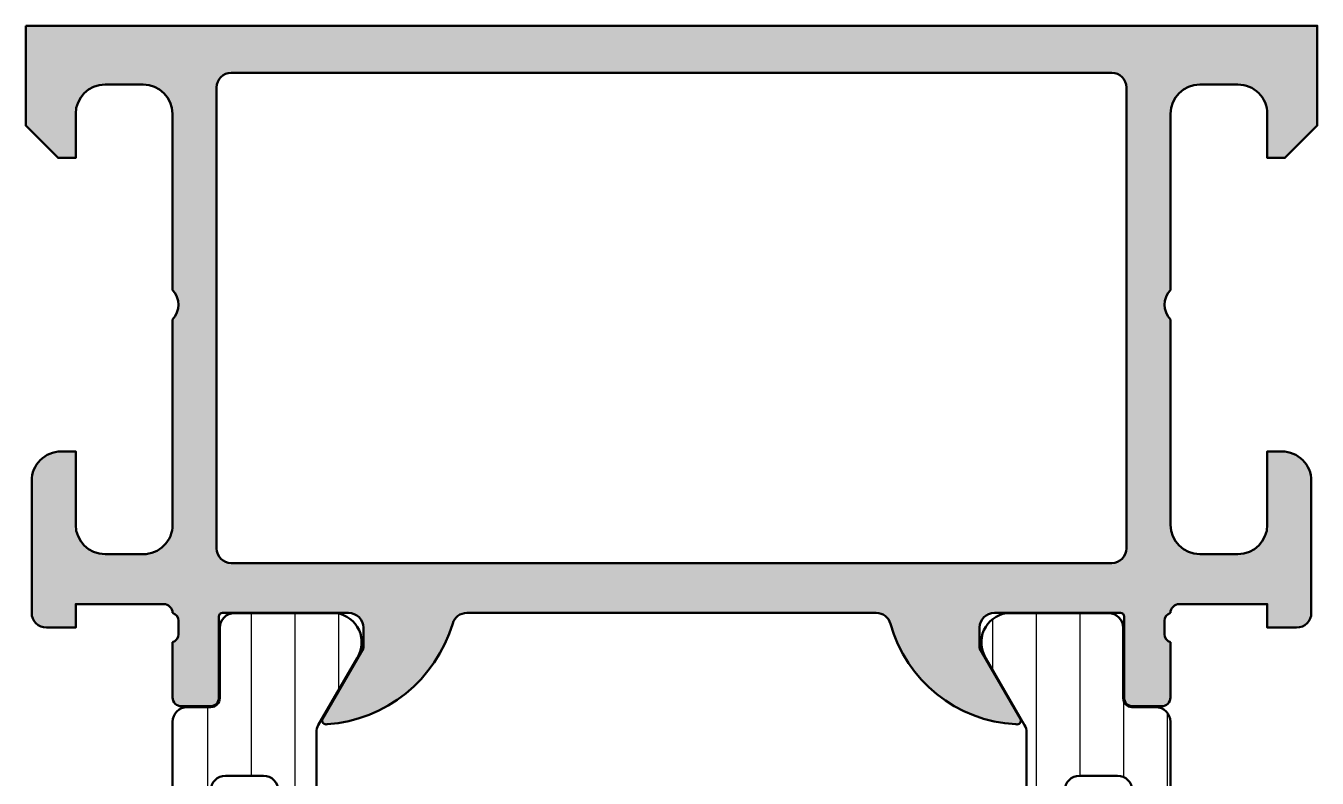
# Model space of a CAD drawing. Extents: x 0 to 110, y 0 to 75.
# Drawn here: x 25 to 69, y 49.37 to 75 of the extents above; entities that cross this region are included whole.
import ezdxf

# ---------------------------------------------------------------- set-up
doc = ezdxf.new("R2010")
doc.units = 0
for name, color, linetype, lineweight in [('0S-Alu contour', 7, 'Continuous', 50), ('0S-Alu hatch', 252, 'Continuous', 25), ('0S-Plastic contour', 254, 'Continuous', 50), ('0S-Plastic hatch', 253, 'Continuous', 25)]:
    doc.layers.add(name, color=color, linetype=linetype, lineweight=lineweight)
pattern_1 = [(90, (0, 0), (-1.4859, 0), [])]

# ---------------------------------------------------------------- blocks, each defined once
blk = doc.blocks.new('284035__117C6C11_9443_4DBB_AA6A_7C4357D388C0___A0FB88B8_0415_479C_BA87_247C1F668F51_')
at = {"layer": '0S-Plastic hatch'}
h = blk.add_hatch(dxfattribs=at)
h.set_pattern_fill('ANSI31', color=256, scale=0.4680000000000001, angle=45, style=0)
h.set_pattern_definition(pattern_1)
edge = h.paths.add_edge_path()
edge.add_line((59.09998869139983, 50.92833079431193), (59.10107500379304, 16.57406308424986))
edge.add_ellipse((58.601075004043, 16.57404727380665), major_axis=(-0.5000000000000082, 0), ratio=1, start_angle=150.0020786985414, end_angle=180.0018117430833, ccw=False)
edge.add_line((59.03409677568368, 16.3240629837299), (57.71570977789663, 14.0403583824748))
edge.add_arc((58.5569820085554, 13.4997539283803), 0.9999960709244803, 147.2750591980445, 261.8204672459865)
edge.add_line((58.41470721164117, 12.50993069970388), (61.89125145125752, 12.5100573472604))
edge.add_arc((61.89123323682728, 13.0100533243742), 0.4999959774455645, 270.0020872367506, 360.0100000351535)
edge.add_line((62.39122920665741, 13.01014059044109), (62.39081033800209, 15.41003094920246))
edge.add_ellipse((62.69081033343269, 15.41008330981691), major_axis=(-0.2999999999999934, 0), ratio=1, start_angle=-89.99797592308408, end_angle=0.010000140810802804, ccw=False)
edge.add_line((62.69079973539074, 15.71008330962971), (63.50113303193751, 15.71011193611219))
edge.add_arc((63.50111536862898, 16.21010925689817), 0.4999973210979755, 270.0020240769066, 360.0023822803078)
edge.add_line((64.00111268929477, 16.21013004610355), (64.0024332342847, 17.0512022912289))
edge.add_ellipse((64.20243323428468, 17.05120229122876), major_axis=(-0.1999999999999886, 0), ratio=1, start_angle=270, end_angle=360, ccw=False)
edge.add_line((64.20243323428468, 17.25120229122875), (68.30243323427305, 17.25120229122875))
edge.add_arc((68.30243323427305, 17.75120229122875), 0.5000000000000036, 270, 360)
edge.add_line((68.80243323427305, 17.75120229122902), (68.8024332342726, 18.58195151458732))
edge.add_arc((67.80243323427312, 18.58195151458678), 0.9999999999994599, 0, 74.99999999881378)
edge.add_line((68.06125227939552, 19.54787734086997), (67.30243323427317, 19.75120229122869))
edge.add_line((67.30243323427317, 19.75120229122869), (67.30243323427304, 18.75120229122875))
edge.add_line((67.30243323427304, 18.75120229122875), (65.00243323428373, 18.75120229122875))
edge.add_ellipse((65.00414248000591, 19.75532877543038), major_axis=(-1.004127938958013, 0), ratio=1, start_angle=0.2340877213032968, end_angle=89.90246998462408, ccw=False)
edge.add_line((64.00002292155801, 19.75122632025481), (64.00002292155801, 22.7511046743985))
edge.add_ellipse((65.00414226812572, 22.74707631855116), major_axis=(-1.004127427074068, 0), ratio=1, start_angle=270.09751797517504, end_angle=359.77014032150333, ccw=False)
edge.add_line((65.00243323428306, 23.75120229122875), (67.30243323427305, 23.75120229122876))
edge.add_line((67.30243323427305, 23.75120229122876), (67.30243323427305, 22.75120229122875))
edge.add_line((67.30243323427305, 22.75120229122875), (68.06125227935972, 22.95452724154782))
edge.add_arc((67.80243323427294, 23.92045306784118), 1.000000000000069, 284.9999999990653, 360)
edge.add_line((68.80243323427301, 23.92045306784115), (68.802433234273, 24.7512022912288))
edge.add_arc((68.30243323427305, 24.75120229122881), 0.4999999999999432, 0, 90)
edge.add_line((68.30243323427305, 25.25120229122875), (64.20243323428531, 25.25120229122875))
edge.add_ellipse((64.20416178718004, 25.45537538707201), major_axis=(-0.2041804127758777, 0), ratio=1, start_angle=1.1558689438328997, end_angle=89.514938934432, ccw=False)
edge.add_line((64.00002292155801, 25.4512565882326), (64.00000000023793, 51.2926084099033))
edge.add_arc((63.50000267914015, 51.29260796640053), 0.4999973210979837, 5.08192581852e-05, 90.0020240769245)
edge.add_line((63.49998501583146, 51.79260528718652), (62.68965028893017, 51.79257666063852))
edge.add_ellipse((62.68963969088822, 52.09257666045132), major_axis=(-0.299999999999995, 0), ratio=1, start_angle=-0.005849545076500817, end_angle=90.0020240769158, ccw=False)
edge.add_line((62.3896396924517, 52.09260728859734), (62.38988470929951, 54.49249767140516))
edge.add_arc((61.88988873445961, 54.49254871698273), 0.4999959774455841, 359.9941505605963, 450.0020872367506)
edge.add_line((61.88987052002936, 54.99254469409654), (58.41332648878386, 54.99241804653367))
edge.add_arc((58.55567298966565, 54.00260512706297), 0.9999960709244804, 98.18368334978575, 212.7290913977279)
edge.add_line((57.7144399234454, 53.46193973131242), (59.03299235290179, 51.17833064206307))
edge.add_ellipse((58.59998869164975, 50.92831498386866), major_axis=(-0.5000000000000516, 0), ratio=1, start_angle=180.0018117430833, end_angle=210.0020718972318, ccw=False)
edge = h.paths.add_edge_path()
edge.add_line((60.40054062026074, 40.10119240650737), (60.40054062026074, 48.9511935817058))
edge.add_ellipse((60.90053698091735, 48.9511935817058), major_axis=(-0.4999963606566098, 0), ratio=1, start_angle=270.00000001210594, end_angle=360, ccw=False)
edge.add_line((60.9005369808117, 49.45118994236241), (62.2005512993387, 49.45118994262383))
edge.add_ellipse((62.2005512993387, 48.9511899405362), major_axis=(-0.5000000020876314, 0), ratio=1, start_angle=180, end_angle=270, ccw=False)
edge.add_line((62.70055130142633, 48.95118994053619), (62.70055130142632, 40.10119604774752))
edge.add_ellipse((62.20055129926901, 40.10119604774752), major_axis=(-0.5000000021573073, 0), ratio=1, start_angle=89.99810091050438, end_angle=180, ccw=False)
edge.add_line((62.2005347265867, 39.60119604586487), (60.90053698091725, 39.60119604585162))
edge.add_ellipse((60.90053698091725, 40.10119240650811), major_axis=(-0.4999963606565033, 0), ratio=1, start_angle=0, end_angle=90.0000000000008, ccw=False)
edge = h.paths.add_edge_path()
edge.add_line((60.4005406202636, 29.40118994304763), (60.40054062026359, 38.10119604656851))
edge.add_ellipse((60.90054062026361, 38.1011960465633), major_axis=(-0.5000000000000142, 0), ratio=1, start_angle=270, end_angle=360, ccw=False)
edge.add_line((60.90054062026361, 38.60119604656332), (62.20055130141595, 38.60119604656333))
edge.add_ellipse((62.20055130141595, 38.10119604656332), major_axis=(-0.5000000000000071, 0), ratio=1, start_angle=180, end_angle=270.0000000000008, ccw=False)
edge.add_line((62.70055130141596, 38.10119604656332), (62.70055130141594, 29.40118994304764))
edge.add_ellipse((62.20055130141594, 29.40118994304764), major_axis=(-0.5, 0), ratio=1, start_angle=90, end_angle=180, ccw=False)
edge.add_line((62.20055130141594, 28.90118994304764), (60.90054062026359, 28.90118994304764))
edge.add_ellipse((60.90054062026359, 29.40118994304763), major_axis=(-0.4999999999999929, 0), ratio=1, start_angle=0, end_angle=90, ccw=False)
edge = h.paths.add_edge_path()
edge.add_line((60.4005406202636, 18.55121130535237), (60.40054062025035, 27.40119358240432))
edge.add_ellipse((60.90053698090692, 27.40119358240432), major_axis=(-0.4999963606565672, 0), ratio=1, start_angle=270, end_angle=360, ccw=False)
edge.add_line((60.90053698090692, 27.90118994306089), (62.20055129933341, 27.9011899433223))
edge.add_ellipse((62.20055129932831, 27.40118994123469), major_axis=(-0.5000000020876172, 0), ratio=1, start_angle=180, end_angle=269.9999999994154, ccw=False)
edge.add_line((62.70055130141592, 27.40118994123468), (62.70055130141594, 18.55118078777944))
edge.add_ellipse((62.200566560205, 18.55118078777425), major_axis=(-0.4999847412109375, 0), ratio=1, start_angle=90.0000000000008, end_angle=180, ccw=False)
edge.add_line((62.20056656020501, 18.05119604656331), (60.90055587905265, 18.05119604656332))
edge.add_ellipse((60.90055587905265, 18.55121130535237), major_axis=(-0.5000152587890554, 0), ratio=1, start_angle=0, end_angle=90, ccw=False)
at = {"layer": '0S-Alu contour', "color": 7}
for points in [[(60.9005369808117, 49.45118994236241), (62.2005512993387, 49.45118994262383)], [(60.40054062026074, 40.10119240650737), (60.40054062026074, 48.9511935817058)], [(62.70055130142633, 48.95118994053619), (62.70055130142632, 40.10119604774752)], [(62.2005347265867, 39.60119604586487), (60.90053698091725, 39.60119604585162)], [(60.90054062026361, 38.60119604656332), (62.20055130141595, 38.60119604656333)], [(60.4005406202636, 29.40118994304763), (60.40054062026359, 38.10119604656851)], [(62.70055130141596, 38.10119604656332), (62.70055130141594, 29.40118994304764)], [(62.20055130141594, 28.90118994304764), (60.90054062026359, 28.90118994304764)], [(60.90053698090692, 27.90118994306089), (62.20055129933341, 27.9011899433223)], [(60.4005406202636, 18.55121130535237), (60.40054062025035, 27.40119358240432)], [(62.70055130141592, 27.40118994123468), (62.70055130141594, 18.55118078777944)], [(62.20056656020501, 18.05119604656331), (60.90055587905265, 18.05119604656332)]]:
    blk.add_lwpolyline(points, dxfattribs=at)
at = {"layer": '0S-Alu contour', "color": 7, "extrusion": (0, 0, -1)}
for centre, radius, start, end in [((-60.90053698091735, 48.9511935817058), 0.4999963606566098, 0, 89.99999998789406), ((-62.2005512993387, 48.9511899405362), 0.5000000020876314, 90, 180), ((-60.90053698091725, 40.10119240650811), 0.4999963606565033, 269.9999999999992, 0), ((-62.20055129926901, 40.10119604774752), 0.5000000021573073, 180, 270.0018990894956), ((-60.90054062026361, 38.1011960465633), 0.5000000000000142, 0, 90), ((-62.20055130141595, 38.10119604656332), 0.5000000000000071, 89.9999999999992, 180), ((-60.90054062026359, 29.40118994304763), 0.4999999999999929, 270, 0), ((-62.20055130141594, 29.40118994304764), 0.5, 180, 270), ((-60.90053698090692, 27.40119358240432), 0.4999963606565672, 0, 90), ((-62.20055129932831, 27.40118994123469), 0.5000000020876172, 90.0000000005846, 180), ((-60.90055587905265, 18.55121130535237), 0.5000152587890554, 270, 0), ((-62.200566560205, 18.55118078777425), 0.4999847412109375, 180, 269.9999999999992)]:
    blk.add_arc(centre, radius, start, end, dxfattribs=at)
at = {"layer": '0S-Plastic contour', "color": 7}
for points in [[(61.88987052002936, 54.99254469409654), (58.41332648878386, 54.99241804653367)], [(62.3896396924517, 52.09260728859734), (62.38988470929951, 54.49249767140516)], [(57.7144399234454, 53.46193973131242), (59.03299235290179, 51.17833064206307)], [(63.49998501583146, 51.79260528718652), (62.68965028893017, 51.79257666063852)], [(64.00002292155801, 25.4512565882326), (64.00000000023793, 51.2926084099033)], [(59.09998869139983, 50.92833079431193), (59.10107500379304, 16.57406308424986)], [(68.30243323427305, 25.25120229122875), (64.20243323428531, 25.25120229122875)], [(68.80243323427301, 23.92045306784115), (68.802433234273, 24.7512022912288)], [(65.00243323428306, 23.75120229122875), (67.30243323427305, 23.75120229122876), (67.30243323427305, 22.75120229122875), (68.06125227935972, 22.95452724154782)], [(64.00002292155801, 19.75122632025481), (64.00002292155801, 22.7511046743985)], [(68.06125227939552, 19.54787734086997), (67.30243323427317, 19.75120229122869), (67.30243323427304, 18.75120229122875), (65.00243323428373, 18.75120229122875)], [(68.80243323427305, 17.75120229122902), (68.8024332342726, 18.58195151458732)], [(64.20243323428468, 17.25120229122875), (68.30243323427305, 17.25120229122875)], [(64.00111268929477, 16.21013004610355), (64.0024332342847, 17.0512022912289)], [(59.03409677568368, 16.3240629837299), (57.71570977789663, 14.0403583824748)], [(62.39122920665741, 13.01014059044109), (62.39081033800209, 15.41003094920246)], [(62.69079973539074, 15.71008330962971), (63.50113303193751, 15.71011193611219)], [(58.41470721164117, 12.50993069970388), (61.89125145125752, 12.5100573472604)]]:
    blk.add_lwpolyline(points, dxfattribs=at)
for centre, radius, start, end in [((58.55567298966565, 54.00260512706297), 0.9999960709244804, 98.18368334978575, 212.7290913977279), ((61.88988873445961, 54.49254871698273), 0.4999959774455841, 359.9941505605963, 90.00208723675065), ((63.50000267914015, 51.29260796640053), 0.4999973210979837, 5.08192581852e-05, 90.0020240769245), ((68.30243323427305, 24.75120229122881), 0.4999999999999432, 0, 90), ((67.80243323427294, 23.92045306784118), 1.000000000000069, 284.9999999990653, 0), ((67.80243323427312, 18.58195151458678), 0.9999999999994599, 0, 74.99999999881378), ((68.30243323427305, 17.75120229122875), 0.5000000000000036, 270, 0), ((63.50111536862898, 16.21010925689817), 0.4999973210979755, 270.0020240769066, 0.0023822803078263), ((58.5569820085554, 13.4997539283803), 0.9999960709244803, 147.2750591980445, 261.8204672459865), ((61.89123323682728, 13.0100533243742), 0.4999959774455645, 270.0020872367506, 0.0100000351534371)]:
    blk.add_arc(centre, radius, start, end, dxfattribs=at)
at = {"layer": '0S-Plastic contour', "color": 7, "extrusion": (0, 0, -1)}
for centre, radius, start, end in [((-62.68963969088822, 52.09257666045132), 0.299999999999995, 269.9979759230842, 0.0058495450764934), ((-58.59998869164975, 50.92831498386866), 0.5000000000000516, 149.9979281027682, 179.9981882569167), ((-64.20416178718004, 25.45537538707201), 0.2041804127758777, 270.485061065568, 358.8441310561671), ((-65.00414226812572, 22.74707631855116), 1.004127427074068, 0.2298596784966809, 89.90248202482499), ((-65.00414248000591, 19.75532877543038), 1.004127938958013, 270.0975300153759, 359.7659122786967), ((-64.20243323428468, 17.05120229122876), 0.1999999999999886, 0, 90), ((-58.601075004043, 16.57404727380665), 0.5000000000000082, 179.9981882569167, 209.9979213014586), ((-62.69081033343269, 15.41008330981691), 0.2999999999999934, 359.9899998591892, 89.99797592308416)]:
    blk.add_arc(centre, radius, start, end, dxfattribs=at)
blk = doc.blocks.new('284035__E70896DA_4946_416E_82B8_474FAC3FCF66___C6DDE172_EF5E_45A9_9E7D_2941F268BB0F_')
at = {"layer": '0S-Plastic hatch'}
h = blk.add_hatch(dxfattribs=at)
h.set_pattern_fill('ANSI31', color=256, scale=0.4680000000000001, angle=45, style=0)
h.set_pattern_definition(pattern_1)
edge = h.paths.add_edge_path()
edge.add_line((29.99875329626107, 51.29235625526818), (29.99986598574988, 16.20985754576579))
edge.add_arc((30.49986330659639, 16.20987340386518), 0.4999973210979844, 180.0018172140356, 270.0020240769151)
edge.add_line((30.49988096990499, 15.70987608307919), (31.31021569680274, 15.70990470962718))
edge.add_ellipse((31.3102262948483, 15.40990470981438), major_axis=(-0.2999999999999952, 0), ratio=1, start_angle=179.9941505606587, end_angle=270.0020240776059, ccw=False)
edge.add_line((31.61022629328487, 15.40987408222144), (31.60998127407068, 13.00991718266547))
edge.add_arc((32.10997725127692, 13.00993265328298), 0.4999959774455781, 180.0017728165192, 270.0020872367506)
edge.add_line((32.10999546570716, 12.50993667616917), (35.58653949695266, 12.51006332373204))
edge.add_arc((35.44419299607088, 13.49987624320274), 0.9999960709244822, 278.1836833497857, 392.729091397724)
edge.add_line((36.28542606229116, 14.04054163895324), (34.96687363283474, 16.32415072820264))
edge.add_ellipse((35.39987729408679, 16.57416638639703), major_axis=(-0.500000000000057, 0), ratio=1, start_angle=0.0018117430832944592, end_angle=30.002071897229484, ccw=False)
edge.add_line((34.8998772943367, 16.57415057595382), (34.8987909819435, 50.92841828601597))
edge.add_ellipse((35.39879098169356, 50.92843409645906), major_axis=(-0.5000000000000295, 0), ratio=1, start_angle=-29.997921301458405, end_angle=0.0018117430832944592, ccw=False)
edge.add_line((34.96576921005286, 51.17841838653583), (36.28415620783987, 53.46212298779086))
edge.add_arc((35.44288397718114, 54.00272744188542), 0.9999960709244801, 327.2750591980408, 441.8204672459872)
edge.add_line((35.58515877409535, 54.99255067056184), (32.10861453447902, 54.99242402300532))
edge.add_arc((32.10863274890926, 54.49242804589152), 0.4999959774455663, 90.00208723675065, 180.0100001036723)
edge.add_line((31.60863677907923, 54.49234077922679), (31.60905564773455, 52.09245042051017))
edge.add_ellipse((31.30905565230384, 52.0923980604488), major_axis=(-0.2999999999999998, 0), ratio=1, start_angle=90.00202407656298, end_angle=180.010000035117, ccw=False)
edge.add_line((31.30906625034394, 51.792398060636), (30.49873295379895, 51.79236943415352))
edge.add_arc((30.49875061710756, 51.29237211336755), 0.4999973210979595, 90.00202407691594, 180.0018172140356)
edge = h.paths.add_edge_path()
edge.add_line((31.29931468432059, 40.10129142903105), (31.29931468432059, 48.95130058249147))
edge.add_ellipse((31.79929942553152, 48.95130058249147), major_axis=(-0.4999847412109304, 0), ratio=1, start_angle=270, end_angle=360, ccw=False)
edge.add_line((31.79929942553152, 49.4512853237024), (33.09931010668388, 49.4512853237024))
edge.add_ellipse((33.09931010668388, 48.95127006491335), major_axis=(-0.5000152587890554, 0), ratio=1, start_angle=180, end_angle=270.0000000000008, ccw=False)
edge.add_line((33.59932536547294, 48.9512700649141), (33.59932536548618, 40.10128778786141))
edge.add_ellipse((33.09932900482961, 40.10128778786141), major_axis=(-0.4999963606565672, 0), ratio=1, start_angle=90.00000001210589, end_angle=180, ccw=False)
edge.add_line((33.09932900493525, 39.60129142720484), (31.79931468640821, 39.60129142694343))
edge.add_ellipse((31.79931468640821, 40.10129142903104), major_axis=(-0.5000000020876172, 0), ratio=1, start_angle=0, end_angle=90, ccw=False)
edge = h.paths.add_edge_path()
edge.add_line((31.29931468432058, 29.4012853237024), (31.29931468432059, 38.10129142721809))
edge.add_ellipse((31.79931468432059, 38.10129142721809), major_axis=(-0.5, 0), ratio=1, start_angle=270, end_angle=360, ccw=False)
edge.add_line((31.79931468432059, 38.60129142721809), (33.09932536547295, 38.60129142721808))
edge.add_ellipse((33.09932536547294, 38.10129142721809), major_axis=(-0.4999999999999929, 0), ratio=1, start_angle=180, end_angle=269.9999999999992, ccw=False)
edge.add_line((33.59932536547294, 38.10129142721289), (33.59932536547294, 29.40128532370242))
edge.add_ellipse((33.09932536547292, 29.40128532370242), major_axis=(-0.5000000000000142, 0), ratio=1, start_angle=90, end_angle=180, ccw=False)
edge.add_line((33.09932536547292, 28.90128532370241), (31.79931468432058, 28.90128532370241))
edge.add_ellipse((31.79931468432058, 29.4012853237024), major_axis=(-0.5, 0), ratio=1, start_angle=0, end_angle=90, ccw=False)
edge = h.paths.add_edge_path()
edge.add_line((31.29931468431021, 18.55129142972951), (31.29931468431021, 27.4012853225182))
edge.add_ellipse((31.79931468646751, 27.4012853225182), major_axis=(-0.5000000021573073, 0), ratio=1, start_angle=270.0000000000008, end_angle=360, ccw=False)
edge.add_line((31.79931468646751, 27.90128532467551), (33.09932900492491, 27.90128532441411))
edge.add_ellipse((33.09932900481928, 27.4012889637576), major_axis=(-0.4999963606565104, 0), ratio=1, start_angle=180, end_angle=269.9999999878957, ccw=False)
edge.add_line((33.59932536547579, 27.4012889637576), (33.59932536547579, 18.55128778855916))
edge.add_ellipse((33.09932900481917, 18.55128778855991), major_axis=(-0.499996360656624, 0), ratio=1, start_angle=89.9995829574155, end_angle=180, ccw=False)
edge.add_line((33.09932536546255, 18.05129142791654), (31.79931468639782, 18.05129142764189))
edge.add_ellipse((31.79931468639783, 18.55129142972951), major_axis=(-0.5000000020876243, 0), ratio=1, start_angle=0, end_angle=89.9999999999996, ccw=False)
at = {"layer": '0S-Alu contour', "color": 7}
for points in [[(31.79929942553152, 49.4512853237024), (33.09931010668388, 49.4512853237024)], [(31.29931468432059, 40.10129142903105), (31.29931468432059, 48.95130058249147)], [(33.59932536547294, 48.9512700649141), (33.59932536548618, 40.10128778786141)], [(33.09932900493525, 39.60129142720484), (31.79931468640821, 39.60129142694343)], [(31.79931468432059, 38.60129142721809), (33.09932536547295, 38.60129142721808)], [(31.29931468432058, 29.4012853237024), (31.29931468432059, 38.10129142721809)], [(33.59932536547294, 38.10129142721289), (33.59932536547294, 29.40128532370242)], [(33.09932536547292, 28.90128532370241), (31.79931468432058, 28.90128532370241)], [(31.79931468646751, 27.90128532467551), (33.09932900492491, 27.90128532441411)], [(31.29931468431021, 18.55129142972951), (31.29931468431021, 27.4012853225182)], [(33.59932536547579, 27.4012889637576), (33.59932536547579, 18.55128778855916)], [(33.09932536546255, 18.05129142791654), (31.79931468639782, 18.05129142764189)]]:
    blk.add_lwpolyline(points, dxfattribs=at)
at = {"layer": '0S-Alu contour', "color": 7, "extrusion": (0, 0, -1)}
for centre, radius, start, end in [((-31.79929942553152, 48.95130058249147), 0.4999847412109304, 0, 90), ((-33.09931010668388, 48.95127006491335), 0.5000152587890554, 89.9999999999992, 180), ((-31.79931468640821, 40.10129142903104), 0.5000000020876172, 270, 0), ((-33.09932900482961, 40.10128778786141), 0.4999963606565672, 180, 269.9999999878941), ((-31.79931468432059, 38.10129142721809), 0.5, 0, 90), ((-33.09932536547294, 38.10129142721809), 0.4999999999999929, 90.00000000000081, 180), ((-31.79931468432058, 29.4012853237024), 0.5, 270, 0), ((-33.09932536547292, 29.40128532370242), 0.5000000000000142, 180, 270), ((-31.79931468646751, 27.4012853225182), 0.5000000021573073, 0, 89.9999999999992), ((-33.09932900481928, 27.4012889637576), 0.4999963606565104, 90.0000000121043, 180), ((-31.79931468639783, 18.55129142972951), 0.5000000020876243, 270.0000000000004, 0), ((-33.09932900481917, 18.55128778855991), 0.499996360656624, 180, 270.0004170425845)]:
    blk.add_arc(centre, radius, start, end, dxfattribs=at)
at = {"layer": '0S-Plastic contour', "color": 7}
for points in [[(35.58515877409535, 54.99255067056184), (32.10861453447902, 54.99242402300532)], [(31.60863677907923, 54.49234077922679), (31.60905564773455, 52.09245042051017)], [(34.96576921005286, 51.17841838653583), (36.28415620783987, 53.46212298779086)], [(31.30906625034394, 51.792398060636), (30.49873295379895, 51.79236943415352)], [(29.99875329626107, 51.29235625526818), (29.99986598574988, 16.20985754576579)], [(34.8998772943367, 16.57415057595382), (34.8987909819435, 50.92841828601597)], [(36.28542606229116, 14.04054163895324), (34.96687363283474, 16.32415072820264)], [(30.49988096990499, 15.70987608307919), (31.31021569680274, 15.70990470962718)], [(31.61022629328487, 15.40987408222144), (31.60998127407068, 13.00991718266547)], [(32.10999546570716, 12.50993667616917), (35.58653949695266, 12.51006332373204)]]:
    blk.add_lwpolyline(points, dxfattribs=at)
for centre, radius, start, end in [((32.10863274890926, 54.49242804589152), 0.4999959774455663, 90.00208723675065, 180.0100001036723), ((35.44288397718114, 54.00272744188542), 0.9999960709244801, 327.2750591980408, 81.82046724598729), ((30.49875061710756, 51.29237211336755), 0.4999973210979595, 90.00202407691594, 180.0018172140356), ((30.49986330659639, 16.20987340386518), 0.4999973210979844, 180.0018172140356, 270.0020240769151), ((35.44419299607088, 13.49987624320274), 0.9999960709244822, 278.1836833497857, 32.72909139772397), ((32.10997725127692, 13.00993265328298), 0.4999959774455781, 180.0017728165192, 270.0020872367506)]:
    blk.add_arc(centre, radius, start, end, dxfattribs=at)
at = {"layer": '0S-Plastic contour', "color": 7, "extrusion": (0, 0, -1)}
for centre, radius, start, end in [((-31.30905565230384, 52.0923980604488), 0.2999999999999998, 179.989999964883, 269.997975923437), ((-35.39879098169356, 50.92843409645906), 0.5000000000000295, 359.9981882569167, 29.99792130145844), ((-35.39987729408679, 16.57416638639703), 0.500000000000057, 329.9979281027705, 359.9981882569167), ((-31.3102262948483, 15.40990470981438), 0.2999999999999952, 89.99797592239412, 180.0058494393413)]:
    blk.add_arc(centre, radius, start, end, dxfattribs=at)
blk = doc.blocks.new('345120__2FE32063_0D35_4542_BB14_DFBF493670DD_')
at = {"layer": '0S-Alu hatch'}
h = blk.add_hatch(color=256, dxfattribs=at)
edge = h.paths.add_edge_path()
edge.add_line((25, 74.99996053096606), (25, 71.59992848750903))
edge.add_line((25, 71.59992848750903), (26.0999755859375, 70.49995290157153))
edge.add_line((26.0999755859375, 70.49995290157153), (26.699951171875, 70.49995290157153))
edge.add_line((26.699951171875, 70.49995290157153), (26.69995116745462, 72.00031663588504))
edge.add_ellipse((27.70003757115055, 72.00031663588506), major_axis=(-1.000086403695927, 0), ratio=1, start_angle=270, end_angle=360, ccw=False)
edge.add_line((27.70003757115055, 73.00040303958097), (28.99994519418284, 73.0004030373508))
edge.add_ellipse((28.99994519131175, 72.0003482275497), major_axis=(-1.000054809801099, 0), ratio=1, start_angle=180, end_angle=269.9999998355079, ccw=False)
edge.add_line((30.00000000111285, 72.00034822754968), (30, 65.99996053096606))
edge.add_ellipse((29.47516065968164, 65.49996053096606), major_axis=(-0.724883668698509, 0), ratio=1, start_angle=136.3884232636867, end_angle=223.6115767363134, ccw=False)
edge.add_line((30, 64.99996053096606), (30.00000000172848, 58.00001932869502))
edge.add_ellipse((28.99994120227104, 58.00001932869502), major_axis=(-1.000058799457445, 0), ratio=1, start_angle=89.99999999999977, end_angle=180, ccw=False)
edge.add_line((28.99994120227104, 56.99996052923758), (27.70003864111421, 56.99996052714085))
edge.add_ellipse((27.70003864244394, 58.000048001535), major_axis=(-1.000087474394149, 0), ratio=1, start_angle=0, end_angle=89.99999992381902, ccw=False)
edge.add_line((26.69995116804979, 58.00004800153499), (26.699951171875, 60.49996053096606))
edge.add_line((26.699951171875, 60.49996053096606), (26.20003864244394, 60.49996053479127))
edge.add_arc((26.20003864244394, 59.49987306039712), 1.000087474394156, 89.9999999999998, 180.0007771235139)
edge.add_line((25.19995116814178, 59.49985949584262), (25.20001220654306, 54.99993063749494))
edge.add_arc((25.69998146641058, 54.99993741932907), 0.4999692599135193, 180.0007771887011, 270.0035228322345)
edge.add_line((25.70001220703125, 54.49996816036059), (26.70001220703125, 54.49996053096606))
edge.add_line((26.70001220703125, 54.49996053096606), (26.70001220703125, 55.29995595332934))
edge.add_line((26.70001220703125, 55.29995595332934), (29.69992065429643, 55.29995595332934))
edge.add_ellipse((29.70053773361581, 55.00058520790569), major_axis=(-0.2993713814017617, 0), ratio=1, start_angle=179.8789847210145, end_angle=270.11810102053266, ccw=False)
edge.add_ellipse((29.9210720007226, 54.73243230957841), major_axis=(-0.2788950563274221, 0), ratio=1, start_angle=178.8354106258387, end_angle=253.58012358054748, ccw=False)
edge.add_line((30.19990944726563, 54.72676390157973), (30.19990944726563, 54.2731699015799))
edge.add_ellipse((29.92104135162245, 54.26750924210299), major_axis=(-0.2789255417371583, 0), ratio=1, start_angle=106.42459455535581, end_angle=181.1628700728571, ccw=False)
edge.add_line((29.99990844726563, 53.99996590158004), (29.99990844726563, 52.11995490157153))
edge.add_arc((30.29990844726563, 52.11995490157153), 0.3000000000000007, 180, 270.0000000000007)
edge.add_line((30.29990844726563, 51.81995490157153), (31.27988276630841, 51.81995490157153))
edge.add_arc((31.27988276630841, 52.11995490157153), 0.2999999999999971, 270, 360)
edge.add_line((31.57988276630841, 52.11995490157153), (31.57988276630841, 54.87995290157152))
edge.add_ellipse((31.69988276630841, 54.87995290157153), major_axis=(-0.120000000000001, 0), ratio=1, start_angle=270.001728198709, end_angle=360, ccw=False)
edge.add_line((31.6998791467775, 54.99995290151694), (35.99987573095152, 55.00008260121708))
edge.add_ellipse((35.99989081194119, 54.50009548367059), major_axis=(-0.4999871177739239, 0), ratio=1, start_angle=180, end_angle=270.0017281986451, ccw=False)
edge.add_line((36.49987792971511, 54.50009548367059), (36.4998779296875, 53.80008565303637))
edge.add_line((36.4998779296875, 53.80008565303637), (35.11163330078126, 51.39556752559498))
edge.add_arc((35.23547601666368, 51.33765770557985), 0.1367134431258325, 154.9388426489617, 284.9266257915797)
edge.add_arc((34.92090979592016, 56.01634153870961), 4.823483216037491, 274.1585276594578, 343.4516360774273)
edge.add_ellipse((40.02389249098137, 54.50008260127845), major_axis=(-0.5000000000001227, 0), ratio=1, start_angle=270, end_angle=343.4516360774278, ccw=False)
edge.add_line((40.02389249098137, 55.00008260127856), (53.97897234222, 55.00008260127857))
edge.add_ellipse((53.97897234221999, 54.50008260127845), major_axis=(-0.5000000000001279, 0), ratio=1, start_angle=195.5022685849556, end_angle=269.9999999999992, ccw=False)
edge.add_arc((58.97791587154024, 55.88662549076756), 4.687671692939359, 195.5022685849561, 266.9583986954667)
edge.add_arc((58.76730593307565, 51.33522355425019), 0.1351541355356588, 253.6162966762247, 386.5182348815198)
edge.add_line((58.88824081420896, 51.39556752559499), (57.49999618530273, 53.80008565303636))
edge.add_line((57.49999618530273, 53.80008565303636), (57.49999618527514, 54.50009548367059))
edge.add_ellipse((57.99998330304905, 54.50009548367059), major_axis=(-0.4999871177739195, 0), ratio=1, start_angle=270.0000993483456, end_angle=360, ccw=False)
edge.add_line((57.99998243609352, 55.00008260144376), (62.30002183152572, 55.00009005733275))
edge.add_ellipse((62.3000220396001, 54.88009023067308), major_axis=(-0.1199998266598526, 0), ratio=1, start_angle=180, end_angle=270.00009934834304, ccw=False)
edge.add_line((62.42002186625995, 54.88009023067307), (62.42002186625994, 52.12009223067308))
edge.add_arc((62.72002186625995, 52.12009223067308), 0.3000000000000043, 180, 270)
edge.add_line((62.72002186625995, 51.82009223067308), (63.69999618530271, 51.82009223067308))
edge.add_arc((63.69999618530271, 52.12009223067309), 0.3000000000000114, 270, 360)
edge.add_line((63.99999618530272, 52.12009223067309), (63.99999618530272, 54.0001032306816))
edge.add_ellipse((64.07886328094588, 54.26764657120454), major_axis=(-0.2789255417371423, 0), ratio=1, start_angle=-1.1628700728805939, end_angle=73.57540544464621, ccw=False)
edge.add_line((63.79999518530272, 54.27330723068156), (63.79999518530273, 54.72690123068181))
edge.add_ellipse((64.07883263184571, 54.73256963868077), major_axis=(-0.2788950563273931, 0), ratio=1, start_angle=-73.58012358050388, end_angle=1.1645893742198723, ccw=False)
edge.add_ellipse((64.29930476826628, 55.00064754621551), major_axis=(-0.2993091018266799, 0), ratio=1, start_angle=-90.12344696573462, end_angle=0.1066851848199235, ccw=False)
edge.add_line((64.29994964598964, 55.29995595332934), (67.29985809326172, 55.29995595332934))
edge.add_line((67.29985809326172, 55.29995595332934), (67.29985809326172, 54.49996053096607))
edge.add_line((67.29985809326172, 54.49996053096607), (68.29989264834511, 54.4999681594301))
edge.add_arc((68.29988883388238, 54.99993741932907), 0.4999692599135193, 270.000437132106, 359.9992228112989)
edge.add_line((68.7998580937499, 54.99993063749494), (68.79991913215119, 59.49985949584262))
edge.add_arc((67.79983165784901, 59.49987306039712), 1.000087474394167, 359.9992228764861, 449.9999999999992)
edge.add_line((67.79983165784903, 60.49996053479128), (67.29991912841795, 60.49996053096606))
edge.add_line((67.29991912841795, 60.49996053096606), (67.29991913224318, 58.00004800153501))
edge.add_ellipse((66.29983165784901, 58.00004800153502), major_axis=(-1.000087474394163, 0), ratio=1, start_angle=90.00000006091801, end_angle=180, ccw=False)
edge.add_line((66.29983165891232, 56.99996052714085), (64.99992287798283, 56.99996052958392))
edge.add_ellipse((64.99992287798283, 58.00000929376537), major_axis=(-1.000048764181443, 0), ratio=1, start_angle=0, end_angle=90, ccw=False)
edge.add_line((63.99987411380138, 58.00000929376537), (63.99987411499023, 64.99996053096606))
edge.add_ellipse((64.52471345530859, 65.49996053096606), major_axis=(-0.7248836686985038, 0), ratio=1, start_angle=-43.61157673631328, end_angle=43.61157673631379, ccw=False)
edge.add_line((63.99987411499022, 65.99996053096606), (63.99987411430043, 72.00035826251211))
edge.add_ellipse((64.99991888881756, 72.00035826251211), major_axis=(-1.000044774517135, 0), ratio=1, start_angle=270.00000016449235, end_angle=360, ccw=False)
edge.add_line((64.99991888594649, 73.00040303702924), (66.29983272914242, 73.00040303958097))
edge.add_ellipse((66.29983272914244, 72.00031663588506), major_axis=(-1.000086403695917, 0), ratio=1, start_angle=180, end_angle=270.0000000000008, ccw=False)
edge.add_line((67.29991913283835, 72.00031663588504), (67.29991912841795, 70.49995290157153))
edge.add_line((67.29991912841795, 70.49995290157153), (67.89989471435545, 70.49995290157153))
edge.add_line((67.89989471435545, 70.49995290157153), (68.99987030029297, 71.59992848750903))
edge.add_line((68.99987030029297, 71.59992848750903), (68.99987030029298, 74.99996053096606))
edge.add_line((68.99987030029298, 74.99996053096606), (25, 74.99996053096606))
edge = h.paths.add_edge_path()
edge.add_ellipse((32.00001799965668, 72.89995168658282), major_axis=(-0.5000027408751322, 0), ratio=1, start_angle=270, end_angle=360, ccw=False)
edge.add_line((32.00001799965668, 73.39995442745796), (61.99985611533368, 73.39995442745796))
edge.add_ellipse((61.99985611533356, 72.89995168658282), major_axis=(-0.5000027408751322, 0), ratio=1, start_angle=180.0003140784808, end_angle=269.9999999999854, ccw=False)
edge.add_line((62.49985885620118, 72.89995442745044), (62.49985885620867, 57.19996022007586))
edge.add_ellipse((61.99985611533355, 57.19996022007586), major_axis=(-0.5000027408751251, 0), ratio=1, start_angle=90.00000000000159, end_angle=180, ccw=False)
edge.add_line((61.99985611533357, 56.69995747920074), (32.00001799965656, 56.69995747920073))
edge.add_ellipse((32.00001799965669, 57.19996022007587), major_axis=(-0.5000027408751393, 0), ratio=1, start_angle=0, end_angle=89.99999999998528, ccw=False)
edge.add_line((31.50001525878155, 57.19996022007588), (31.50001525878155, 72.89995168658282))
at = {"layer": '0S-Alu contour', "color": 7}
for points in [[(25, 74.99996053096606), (25, 71.59992848750903), (26.0999755859375, 70.49995290157153), (26.699951171875, 70.49995290157153), (26.69995116745462, 72.00031663588504)], [(67.29991913283835, 72.00031663588504), (67.29991912841795, 70.49995290157153), (67.89989471435545, 70.49995290157153), (68.99987030029297, 71.59992848750903), (68.99987030029298, 74.99996053096606), (25, 74.99996053096606)], [(32.00001799965668, 73.39995442745796), (61.99985611533368, 73.39995442745796)], [(27.70003757115055, 73.00040303958097), (28.99994519418284, 73.0004030373508)], [(31.50001525878155, 57.19996022007588), (31.50001525878155, 72.89995168658282)], [(62.49985885620118, 72.89995442745044), (62.49985885620867, 57.19996022007586)], [(64.99991888594649, 73.00040303702924), (66.29983272914242, 73.00040303958097)], [(30.00000000111285, 72.00034822754968), (30, 65.99996053096606)], [(63.99987411499022, 65.99996053096606), (63.99987411430043, 72.00035826251211)], [(30, 64.99996053096606), (30.00000000172848, 58.00001932869502)], [(63.99987411380138, 58.00000929376537), (63.99987411499023, 64.99996053096606)], [(26.69995116804979, 58.00004800153499), (26.699951171875, 60.49996053096606), (26.20003864244394, 60.49996053479127)], [(67.79983165784903, 60.49996053479128), (67.29991912841795, 60.49996053096606), (67.29991913224318, 58.00004800153501)], [(25.19995116814178, 59.49985949584262), (25.20001220654306, 54.99993063749494)], [(68.7998580937499, 54.99993063749494), (68.79991913215119, 59.49985949584262)], [(28.99994120227104, 56.99996052923758), (27.70003864111421, 56.99996052714085)], [(66.29983165891232, 56.99996052714085), (64.99992287798283, 56.99996052958392)], [(61.99985611533357, 56.69995747920074), (32.00001799965656, 56.69995747920073)], [(25.70001220703125, 54.49996816036059), (26.70001220703125, 54.49996053096606), (26.70001220703125, 55.29995595332934), (29.69992065429643, 55.29995595332934)], [(31.6998791467775, 54.99995290151694), (35.99987573095152, 55.00008260121708)], [(40.02389249098137, 55.00008260127856), (53.97897234222, 55.00008260127857)], [(57.99998243609352, 55.00008260144376), (62.30002183152572, 55.00009005733275)], [(64.29994964598964, 55.29995595332934), (67.29985809326172, 55.29995595332934), (67.29985809326172, 54.49996053096607), (68.29989264834511, 54.4999681594301)], [(30.19990944726563, 54.72676390157973), (30.19990944726563, 54.2731699015799)], [(31.57988276630841, 52.11995490157153), (31.57988276630841, 54.87995290157152)], [(62.42002186625995, 54.88009023067307), (62.42002186625994, 52.12009223067308)], [(63.79999518530272, 54.27330723068156), (63.79999518530273, 54.72690123068181)], [(36.49987792971511, 54.50009548367059), (36.4998779296875, 53.80008565303637), (35.11163330078126, 51.39556752559498)], [(58.88824081420896, 51.39556752559499), (57.49999618530273, 53.80008565303636), (57.49999618527514, 54.50009548367059)], [(29.99990844726563, 53.99996590158004), (29.99990844726563, 52.11995490157153)], [(63.99999618530272, 52.12009223067309), (63.99999618530272, 54.0001032306816)], [(30.29990844726563, 51.81995490157153), (31.27988276630841, 51.81995490157153)], [(62.72002186625995, 51.82009223067308), (63.69999618530271, 51.82009223067308)]]:
    blk.add_lwpolyline(points, dxfattribs=at)
at = {"layer": '0S-Alu contour', "color": 7, "extrusion": (0, 0, -1)}
for centre, radius, start, end in [((-32.00001799965668, 72.89995168658282), 0.5000027408751322, 0, 90), ((-61.99985611533356, 72.89995168658282), 0.5000027408751322, 90.00000000001462, 179.9996859215192), ((-27.70003757115055, 72.00031663588506), 1.000086403695927, 0, 90), ((-28.99994519131175, 72.0003482275497), 1.000054809801099, 90.00000016449215, 180), ((-64.99991888881756, 72.00035826251211), 1.000044774517135, 0, 89.99999983550765), ((-66.29983272914244, 72.00031663588506), 1.000086403695917, 89.9999999999992, 180), ((-29.47516065968164, 65.49996053096606), 0.724883668698509, 136.3884232636866, 223.6115767363133), ((-64.52471345530859, 65.49996053096606), 0.7248836686985038, 316.3884232636862, 43.6115767363134), ((-27.70003864244394, 58.000048001535), 1.000087474394149, 270.0000000761811, 0), ((-28.99994120227104, 58.00001932869502), 1.000058799457445, 180, 270.0000000000002), ((-64.99992287798283, 58.00000929376537), 1.000048764181443, 270, 0), ((-66.29983165784901, 58.00004800153502), 1.000087474394163, 180, 269.999999939082), ((-32.00001799965669, 57.19996022007587), 0.5000027408751393, 270.0000000000147, 0), ((-61.99985611533355, 57.19996022007586), 0.5000027408751251, 180, 269.9999999999984), ((-29.70053773361581, 55.00058520790569), 0.2993713814017617, 89.88189897946737, 180.1210152789856), ((-29.9210720007226, 54.73243230957841), 0.2788950563274221, 106.4198764194525, 181.1645893741614), ((-31.69988276630841, 54.87995290157153), 0.120000000000001, 0, 89.99827180129105), ((-35.99989081194119, 54.50009548367059), 0.499987117773924, 89.99827180135495, 180), ((-40.02389249098137, 54.50008260127845), 0.5000000000001227, 16.54836392257218, 90), ((-53.97897234221999, 54.50008260127845), 0.5000000000001279, 90.00000000000081, 164.4977314150444), ((-57.99998330304905, 54.50009548367059), 0.4999871177739195, 0, 89.99990065165441), ((-62.3000220396001, 54.88009023067308), 0.1199998266598526, 89.99990065165693, 180), ((-64.07883263184571, 54.73256963868077), 0.2788950563273931, 358.8354106257801, 73.58012358050398), ((-64.29930476826628, 55.00064754621551), 0.2993091018266799, 359.8933148151801, 90.12344696573467), ((-29.92104135162245, 54.26750924210299), 0.2789255417371583, 178.8371299271429, 253.5754054446442), ((-64.07886328094588, 54.26764657120454), 0.2789255417371423, 286.4245945553538, 1.162870072880582)]:
    blk.add_arc(centre, radius, start, end, dxfattribs=at)
at = {"layer": '0S-Alu contour', "color": 7}
for centre, radius, start, end in [((26.20003864244394, 59.49987306039712), 1.000087474394156, 89.9999999999998, 180.0007771235139), ((67.79983165784901, 59.49987306039712), 1.000087474394167, 359.9992228764861, 89.9999999999992), ((25.69998146641058, 54.99993741932907), 0.4999692599135193, 180.0007771887011, 270.0035228322345), ((68.29988883388238, 54.99993741932907), 0.4999692599135193, 270.000437132106, 359.9992228112989), ((34.92090979592016, 56.01634153870961), 4.823483216037491, 274.1585276594578, 343.4516360774273), ((58.97791587154024, 55.88662549076756), 4.687671692939359, 195.5022685849561, 266.9583986954667), ((30.29990844726563, 52.11995490157153), 0.3000000000000007, 180, 270.0000000000007), ((31.27988276630841, 52.11995490157153), 0.2999999999999971, 270, 0), ((62.72002186625995, 52.12009223067308), 0.3000000000000043, 180, 270), ((63.69999618530271, 52.12009223067309), 0.3000000000000114, 270, 0), ((35.23547601666368, 51.33765770557985), 0.1367134431258325, 154.9388426489617, 284.9266257915797), ((58.76730593307565, 51.33522355425019), 0.1351541355356588, 253.6162966762247, 26.51823488151981)]:
    blk.add_arc(centre, radius, start, end, dxfattribs=at)
blk = doc.blocks.new('366310__094074B4_5C9D_4CD5_BF9A_2F5B2FA9788A_')
at = {"layer": '0S-Alu contour', "color": 7}
blk.add_blockref('345120__2FE32063_0D35_4542_BB14_DFBF493670DD_', (0, 0), dxfattribs=at)
at = {"layer": '0S-Plastic contour', "color": 7}
for name in ['284035__E70896DA_4946_416E_82B8_474FAC3FCF66___C6DDE172_EF5E_45A9_9E7D_2941F268BB0F_', '284035__117C6C11_9443_4DBB_AA6A_7C4357D388C0___A0FB88B8_0415_479C_BA87_247C1F668F51_']:
    blk.add_blockref(name, (0, 0), dxfattribs=at)

msp = doc.modelspace()

# ---------------------------------------------------------------- block references
at = {"layer": '0S-Alu contour', "color": 7}
msp.add_blockref('366310__094074B4_5C9D_4CD5_BF9A_2F5B2FA9788A_', (0, 0), dxfattribs=at)

doc.saveas('drawing.dxf')
